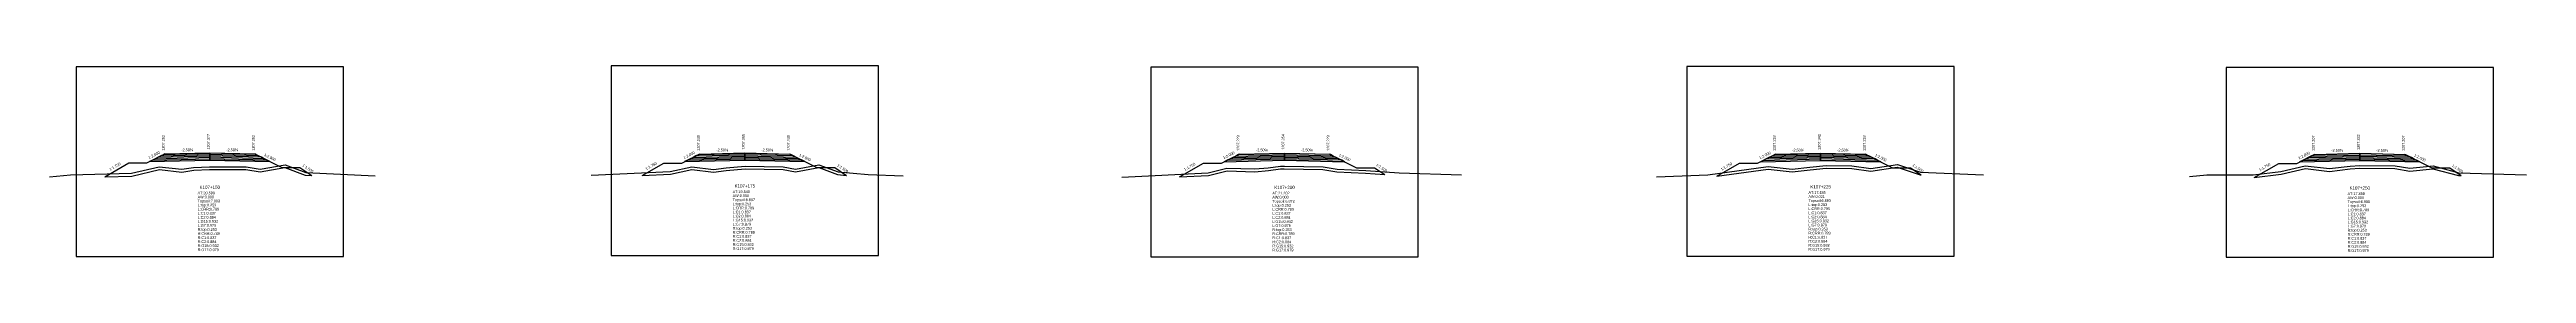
# Model space of a CAD drawing. Extents: x -7 to 78429, y 1189 to 1262.
# Drawn here: x 51777.2 to 52052.4, y 1195.8 to 1217 of the extents above; entities that cross this region are included whole.
import ezdxf
from ezdxf.enums import TextEntityAlignment as Align

# ---------------------------------------------------------------- set-up
doc = ezdxf.new("R2010")
doc.units = 0

msp = doc.modelspace()

# ---------------------------------------------------------------- linework, layer by layer
at = {"layer": 'A4_BORDER', "color": 7}
for points in [[(51780.131, 1195.884), (51809.831, 1195.884), (51809.831, 1216.884), (51780.131, 1216.884), (51780.131, 1195.884)], [(51839.57, 1196.021), (51869.27, 1196.021), (51869.27, 1217.021), (51839.57, 1217.021), (51839.57, 1196.021)], [(51899.529, 1195.863), (51929.229, 1195.863), (51929.229, 1216.863), (51899.529, 1216.863), (51899.529, 1195.863)], [(51959.092, 1195.93), (51988.792, 1195.93), (51988.792, 1216.93), (51959.092, 1216.93), (51959.092, 1195.93)], [(52018.988, 1195.807), (52048.688, 1195.807), (52048.688, 1216.807), (52018.988, 1216.807), (52018.988, 1195.807)]]:
    msp.add_lwpolyline(points, dxfattribs=at)
at = {"layer": 'CLEAR_GROUND', "color": 8}
for points in [[(51783.325, 1204.734), (51786.331, 1204.806), (51789.378, 1205.531), (51791.89, 1205.247), (51793.194, 1205.451), (51794.966, 1205.54), (51798.983, 1205.53), (51800.562, 1205.277), (51803.318, 1205.741), (51805.588, 1204.886), (51806.331, 1204.852)], [(51843.025, 1204.871), (51846.152, 1205.012), (51848.539, 1205.524), (51850.935, 1205.224), (51852.366, 1205.412), (51854.455, 1205.593), (51858.669, 1205.531), (51860.068, 1205.278), (51862.635, 1205.745), (51864.721, 1204.97), (51865.708, 1204.881)], [(51902.725, 1204.713), (51905.925, 1204.87), (51908.01, 1205.376), (51911.093, 1205.283), (51912.616, 1205.418), (51913.933, 1205.604), (51914.361, 1205.587), (51918.645, 1205.538), (51920.19, 1205.274), (51923.387, 1205.118), (51925.516, 1204.97)], [(51962.425, 1204.78), (51968.112, 1205.563), (51970.798, 1205.279), (51972.772, 1205.482), (51974.566, 1205.684), (51977.404, 1205.623), (51979.531, 1205.343), (51982.447, 1205.784), (51985.003, 1204.938), (51985.12, 1204.933)], [(52022.125, 1204.657), (52025.116, 1204.995), (52027.805, 1205.641), (52030.472, 1205.321), (52032.787, 1205.607), (52033.847, 1205.686), (52037.741, 1205.634), (52039.409, 1205.355), (52041.964, 1205.612), (52044.796, 1204.862), (52045.12, 1204.852)]]:
    msp.add_lwpolyline(points, dxfattribs=at)
at = {"layer": 'DESIGN_ROAD_TRIMMED', "color": 1}
for points in [[(51783.325, 1204.734), (51785.981, 1206.252), (51787.981, 1206.252), (51789.981, 1207.252), (51789.981, 1207.252), (51789.876, 1207.199), (51789.876, 1207.199), (51789.56, 1207.041), (51789.56, 1207.041), (51789.244, 1206.884), (51789.244, 1206.884), (51788.929, 1206.726), (51788.929, 1206.726), (51788.613, 1206.568), (51788.613, 1206.568), (51788.297, 1206.41), (51794.981, 1206.577), (51794.981, 1206.727), (51794.981, 1206.727), (51794.981, 1206.877), (51794.981, 1206.877), (51794.981, 1207.027), (51794.981, 1207.027), (51794.981, 1207.177), (51794.981, 1207.177), (51794.981, 1207.327), (51794.981, 1207.327), (51794.981, 1207.377), (51794.981, 1207.377), (51794.981, 1207.377), (51794.981, 1207.377), (51794.981, 1207.377), (51794.981, 1207.327), (51794.981, 1207.327), (51794.981, 1207.177), (51794.981, 1207.177), (51794.981, 1207.027), (51794.981, 1207.027), (51794.981, 1206.877), (51794.981, 1206.877), (51794.981, 1206.727), (51794.981, 1206.727), (51794.981, 1206.577), (51801.665, 1206.41), (51801.35, 1206.568), (51801.35, 1206.568), (51801.034, 1206.726), (51801.034, 1206.726), (51800.718, 1206.884), (51800.718, 1206.884), (51800.402, 1207.041), (51800.402, 1207.041), (51800.086, 1207.199), (51800.086, 1207.199), (51799.981, 1207.252), (51799.981, 1207.252), (51802.981, 1205.752), (51804.981, 1205.752), (51806.331, 1204.852)], [(51843.025, 1204.871), (51845.42, 1206.24), (51847.42, 1206.24), (51849.42, 1207.24), (51849.42, 1207.24), (51849.315, 1207.187), (51849.315, 1207.187), (51848.999, 1207.029), (51848.999, 1207.029), (51848.683, 1206.872), (51848.683, 1206.872), (51848.368, 1206.714), (51848.368, 1206.714), (51848.052, 1206.556), (51848.052, 1206.556), (51847.736, 1206.398), (51854.42, 1206.565), (51854.42, 1206.715), (51854.42, 1206.715), (51854.42, 1206.865), (51854.42, 1206.865), (51854.42, 1207.015), (51854.42, 1207.015), (51854.42, 1207.165), (51854.42, 1207.165), (51854.42, 1207.315), (51854.42, 1207.315), (51854.42, 1207.365), (51854.42, 1207.365), (51854.42, 1207.365), (51854.42, 1207.365), (51854.42, 1207.365), (51854.42, 1207.315), (51854.42, 1207.315), (51854.42, 1207.165), (51854.42, 1207.165), (51854.42, 1207.015), (51854.42, 1207.015), (51854.42, 1206.865), (51854.42, 1206.865), (51854.42, 1206.715), (51854.42, 1206.715), (51854.42, 1206.565), (51861.104, 1206.398), (51860.789, 1206.556), (51860.789, 1206.556), (51860.473, 1206.714), (51860.473, 1206.714), (51860.157, 1206.872), (51860.157, 1206.872), (51859.841, 1207.029), (51859.841, 1207.029), (51859.526, 1207.187), (51859.526, 1207.187), (51859.42, 1207.24), (51859.42, 1207.24), (51862.42, 1205.74), (51864.42, 1205.74), (51865.708, 1204.881)], [(51902.725, 1204.713), (51905.379, 1206.229), (51907.379, 1206.229), (51909.379, 1207.229), (51909.379, 1207.229), (51909.273, 1207.176), (51909.273, 1207.176), (51908.957, 1207.018), (51908.957, 1207.018), (51908.642, 1206.861), (51908.642, 1206.861), (51908.326, 1206.703), (51908.326, 1206.703), (51908.01, 1206.545), (51908.01, 1206.545), (51907.694, 1206.387), (51914.379, 1206.554), (51914.379, 1206.704), (51914.379, 1206.704), (51914.379, 1206.854), (51914.379, 1206.854), (51914.379, 1207.004), (51914.379, 1207.004), (51914.379, 1207.154), (51914.379, 1207.154), (51914.379, 1207.304), (51914.379, 1207.304), (51914.379, 1207.354), (51914.379, 1207.354), (51914.379, 1207.354), (51914.379, 1207.354), (51914.379, 1207.354), (51914.379, 1207.304), (51914.379, 1207.304), (51914.379, 1207.154), (51914.379, 1207.154), (51914.379, 1207.004), (51914.379, 1207.004), (51914.379, 1206.854), (51914.379, 1206.854), (51914.379, 1206.704), (51914.379, 1206.704), (51914.379, 1206.554), (51921.063, 1206.387), (51920.747, 1206.545), (51920.747, 1206.545), (51920.431, 1206.703), (51920.431, 1206.703), (51920.115, 1206.861), (51920.115, 1206.861), (51919.8, 1207.018), (51919.8, 1207.018), (51919.484, 1207.176), (51919.484, 1207.176), (51919.379, 1207.229), (51919.379, 1207.229), (51922.379, 1205.729), (51924.379, 1205.729), (51925.516, 1204.97)], [(51962.425, 1204.78), (51964.942, 1206.218), (51966.942, 1206.218), (51968.942, 1207.218), (51968.942, 1207.218), (51968.837, 1207.165), (51968.837, 1207.165), (51968.521, 1207.007), (51968.521, 1207.007), (51968.205, 1206.85), (51968.205, 1206.85), (51967.89, 1206.692), (51967.89, 1206.692), (51967.574, 1206.534), (51967.574, 1206.534), (51967.258, 1206.376), (51973.942, 1206.543), (51973.942, 1206.693), (51973.942, 1206.693), (51973.942, 1206.843), (51973.942, 1206.843), (51973.942, 1206.993), (51973.942, 1206.993), (51973.942, 1207.143), (51973.942, 1207.143), (51973.942, 1207.293), (51973.942, 1207.293), (51973.942, 1207.343), (51973.942, 1207.343), (51973.942, 1207.343), (51973.942, 1207.343), (51973.942, 1207.343), (51973.942, 1207.293), (51973.942, 1207.293), (51973.942, 1207.143), (51973.942, 1207.143), (51973.942, 1206.993), (51973.942, 1206.993), (51973.942, 1206.843), (51973.942, 1206.843), (51973.942, 1206.693), (51973.942, 1206.693), (51973.942, 1206.543), (51980.626, 1206.376), (51980.311, 1206.534), (51980.311, 1206.534), (51979.995, 1206.692), (51979.995, 1206.692), (51979.679, 1206.85), (51979.679, 1206.85), (51979.363, 1207.007), (51979.363, 1207.007), (51979.048, 1207.165), (51979.048, 1207.165), (51978.942, 1207.218), (51978.942, 1207.218), (51981.942, 1205.718), (51983.942, 1205.718), (51985.12, 1204.933)], [(52022.125, 1204.657), (52024.838, 1206.207), (52026.838, 1206.207), (52028.838, 1207.207), (52028.838, 1207.207), (52028.732, 1207.154), (52028.732, 1207.154), (52028.416, 1206.996), (52028.416, 1206.996), (52028.101, 1206.839), (52028.101, 1206.839), (52027.785, 1206.681), (52027.785, 1206.681), (52027.469, 1206.523), (52027.469, 1206.523), (52027.153, 1206.365), (52033.838, 1206.532), (52033.838, 1206.682), (52033.838, 1206.682), (52033.838, 1206.832), (52033.838, 1206.832), (52033.838, 1206.982), (52033.838, 1206.982), (52033.838, 1207.132), (52033.838, 1207.132), (52033.838, 1207.282), (52033.838, 1207.282), (52033.838, 1207.332), (52033.838, 1207.332), (52033.838, 1207.332), (52033.838, 1207.332), (52033.838, 1207.332), (52033.838, 1207.282), (52033.838, 1207.282), (52033.838, 1207.132), (52033.838, 1207.132), (52033.838, 1206.982), (52033.838, 1206.982), (52033.838, 1206.832), (52033.838, 1206.832), (52033.838, 1206.682), (52033.838, 1206.682), (52033.838, 1206.532), (52040.522, 1206.365), (52040.206, 1206.523), (52040.206, 1206.523), (52039.89, 1206.681), (52039.89, 1206.681), (52039.574, 1206.839), (52039.574, 1206.839), (52039.259, 1206.996), (52039.259, 1206.996), (52038.943, 1207.154), (52038.943, 1207.154), (52038.838, 1207.207), (52038.838, 1207.207), (52041.838, 1205.707), (52043.838, 1205.707), (52045.12, 1204.852)]]:
    msp.add_lwpolyline(points, dxfattribs=at)
at = {"layer": 'FINISHED_ROAD', "color": 2}
for points in [[(51785.981, 1206.252), (51787.981, 1206.252), (51789.981, 1207.252), (51789.981, 1207.252), (51794.981, 1207.377), (51799.981, 1207.252), (51799.981, 1207.252), (51802.981, 1205.752), (51804.981, 1205.752)], [(51845.42, 1206.24), (51847.42, 1206.24), (51849.42, 1207.24), (51849.42, 1207.24), (51854.42, 1207.365), (51859.42, 1207.24), (51859.42, 1207.24), (51862.42, 1205.74), (51864.42, 1205.74)], [(51905.379, 1206.229), (51907.379, 1206.229), (51909.379, 1207.229), (51909.379, 1207.229), (51914.379, 1207.354), (51919.379, 1207.229), (51919.379, 1207.229), (51922.379, 1205.729), (51924.379, 1205.729)], [(51964.942, 1206.218), (51966.942, 1206.218), (51968.942, 1207.218), (51968.942, 1207.218), (51973.942, 1207.343), (51978.942, 1207.218), (51978.942, 1207.218), (51981.942, 1205.718), (51983.942, 1205.718)], [(52024.838, 1206.207), (52026.838, 1206.207), (52028.838, 1207.207), (52028.838, 1207.207), (52033.838, 1207.332), (52038.838, 1207.207), (52038.838, 1207.207), (52041.838, 1205.707), (52043.838, 1205.707)]]:
    msp.add_lwpolyline(points, dxfattribs=at)
at = {"layer": 'LAYER_0', "color": 4}
for points in [[(51789.981, 1207.252), (51789.876, 1207.199), (51794.981, 1207.327), (51794.981, 1207.377)], [(51849.42, 1207.24), (51849.315, 1207.187), (51854.42, 1207.315), (51854.42, 1207.365)], [(51909.379, 1207.229), (51909.273, 1207.176), (51914.379, 1207.304), (51914.379, 1207.354)], [(51968.942, 1207.218), (51968.837, 1207.165), (51973.942, 1207.293), (51973.942, 1207.343)], [(52028.838, 1207.207), (52028.732, 1207.154), (52033.838, 1207.282), (52033.838, 1207.332)]]:
    msp.add_lwpolyline(points, dxfattribs=at)
at = {"layer": 'LAYER_1', "color": 4}
for points in [[(51789.876, 1207.199), (51789.56, 1207.041), (51794.981, 1207.177), (51794.981, 1207.327)], [(51849.315, 1207.187), (51848.999, 1207.029), (51854.42, 1207.165), (51854.42, 1207.315)], [(51909.273, 1207.176), (51908.957, 1207.018), (51914.379, 1207.154), (51914.379, 1207.304)], [(51968.837, 1207.165), (51968.521, 1207.007), (51973.942, 1207.143), (51973.942, 1207.293)], [(52028.732, 1207.154), (52028.416, 1206.996), (52033.838, 1207.132), (52033.838, 1207.282)]]:
    msp.add_lwpolyline(points, dxfattribs=at)
at = {"layer": 'LAYER_10', "color": 6}
for points in [[(51801.034, 1206.726), (51801.35, 1206.568), (51794.981, 1206.727), (51794.981, 1206.877)], [(51860.473, 1206.714), (51860.789, 1206.556), (51854.42, 1206.715), (51854.42, 1206.865)], [(51920.431, 1206.703), (51920.747, 1206.545), (51914.379, 1206.704), (51914.379, 1206.854)], [(51979.995, 1206.692), (51980.311, 1206.534), (51973.942, 1206.693), (51973.942, 1206.843)], [(52039.89, 1206.681), (52040.206, 1206.523), (52033.838, 1206.682), (52033.838, 1206.832)]]:
    msp.add_lwpolyline(points, dxfattribs=at)
at = {"layer": 'LAYER_11', "color": 6}
for points in [[(51801.35, 1206.568), (51801.665, 1206.41), (51794.981, 1206.577), (51794.981, 1206.727)], [(51860.789, 1206.556), (51861.104, 1206.398), (51854.42, 1206.565), (51854.42, 1206.715)], [(51920.747, 1206.545), (51921.063, 1206.387), (51914.379, 1206.554), (51914.379, 1206.704)], [(51980.311, 1206.534), (51980.626, 1206.376), (51973.942, 1206.543), (51973.942, 1206.693)], [(52040.206, 1206.523), (52040.522, 1206.365), (52033.838, 1206.532), (52033.838, 1206.682)]]:
    msp.add_lwpolyline(points, dxfattribs=at)
at = {"layer": 'LAYER_2', "color": 4}
for points in [[(51789.56, 1207.041), (51789.244, 1206.884), (51794.981, 1207.027), (51794.981, 1207.177)], [(51848.999, 1207.029), (51848.683, 1206.872), (51854.42, 1207.015), (51854.42, 1207.165)], [(51908.957, 1207.018), (51908.642, 1206.861), (51914.379, 1207.004), (51914.379, 1207.154)], [(51968.521, 1207.007), (51968.205, 1206.85), (51973.942, 1206.993), (51973.942, 1207.143)], [(52028.416, 1206.996), (52028.101, 1206.839), (52033.838, 1206.982), (52033.838, 1207.132)]]:
    msp.add_lwpolyline(points, dxfattribs=at)
at = {"layer": 'LAYER_3', "color": 4}
for points in [[(51789.244, 1206.884), (51788.929, 1206.726), (51794.981, 1206.877), (51794.981, 1207.027)], [(51848.683, 1206.872), (51848.368, 1206.714), (51854.42, 1206.865), (51854.42, 1207.015)], [(51908.642, 1206.861), (51908.326, 1206.703), (51914.379, 1206.854), (51914.379, 1207.004)], [(51968.205, 1206.85), (51967.89, 1206.692), (51973.942, 1206.843), (51973.942, 1206.993)], [(52028.101, 1206.839), (52027.785, 1206.681), (52033.838, 1206.832), (52033.838, 1206.982)]]:
    msp.add_lwpolyline(points, dxfattribs=at)
at = {"layer": 'LAYER_4', "color": 4}
for points in [[(51788.929, 1206.726), (51788.613, 1206.568), (51794.981, 1206.727), (51794.981, 1206.877)], [(51848.368, 1206.714), (51848.052, 1206.556), (51854.42, 1206.715), (51854.42, 1206.865)], [(51908.326, 1206.703), (51908.01, 1206.545), (51914.379, 1206.704), (51914.379, 1206.854)], [(51967.89, 1206.692), (51967.574, 1206.534), (51973.942, 1206.693), (51973.942, 1206.843)], [(52027.785, 1206.681), (52027.469, 1206.523), (52033.838, 1206.682), (52033.838, 1206.832)]]:
    msp.add_lwpolyline(points, dxfattribs=at)
at = {"layer": 'LAYER_5', "color": 4}
for points in [[(51788.613, 1206.568), (51788.297, 1206.41), (51794.981, 1206.577), (51794.981, 1206.727)], [(51848.052, 1206.556), (51847.736, 1206.398), (51854.42, 1206.565), (51854.42, 1206.715)], [(51908.01, 1206.545), (51907.694, 1206.387), (51914.379, 1206.554), (51914.379, 1206.704)], [(51967.574, 1206.534), (51967.258, 1206.376), (51973.942, 1206.543), (51973.942, 1206.693)], [(52027.469, 1206.523), (52027.153, 1206.365), (52033.838, 1206.532), (52033.838, 1206.682)]]:
    msp.add_lwpolyline(points, dxfattribs=at)
at = {"layer": 'LAYER_6', "color": 6}
for points in [[(51799.981, 1207.252), (51800.086, 1207.199), (51794.981, 1207.327), (51794.981, 1207.377)], [(51859.42, 1207.24), (51859.526, 1207.187), (51854.42, 1207.315), (51854.42, 1207.365)], [(51919.379, 1207.229), (51919.484, 1207.176), (51914.379, 1207.304), (51914.379, 1207.354)], [(51978.942, 1207.218), (51979.048, 1207.165), (51973.942, 1207.293), (51973.942, 1207.343)], [(52038.838, 1207.207), (52038.943, 1207.154), (52033.838, 1207.282), (52033.838, 1207.332)]]:
    msp.add_lwpolyline(points, dxfattribs=at)
at = {"layer": 'LAYER_7', "color": 6}
for points in [[(51800.086, 1207.199), (51800.402, 1207.041), (51794.981, 1207.177), (51794.981, 1207.327)], [(51859.526, 1207.187), (51859.841, 1207.029), (51854.42, 1207.165), (51854.42, 1207.315)], [(51919.484, 1207.176), (51919.8, 1207.018), (51914.379, 1207.154), (51914.379, 1207.304)], [(51979.048, 1207.165), (51979.363, 1207.007), (51973.942, 1207.143), (51973.942, 1207.293)], [(52038.943, 1207.154), (52039.259, 1206.996), (52033.838, 1207.132), (52033.838, 1207.282)]]:
    msp.add_lwpolyline(points, dxfattribs=at)
at = {"layer": 'LAYER_8', "color": 6}
for points in [[(51800.402, 1207.041), (51800.718, 1206.884), (51794.981, 1207.027), (51794.981, 1207.177)], [(51859.841, 1207.029), (51860.157, 1206.872), (51854.42, 1207.015), (51854.42, 1207.165)], [(51919.8, 1207.018), (51920.115, 1206.861), (51914.379, 1207.004), (51914.379, 1207.154)], [(51979.363, 1207.007), (51979.679, 1206.85), (51973.942, 1206.993), (51973.942, 1207.143)], [(52039.259, 1206.996), (52039.574, 1206.839), (52033.838, 1206.982), (52033.838, 1207.132)]]:
    msp.add_lwpolyline(points, dxfattribs=at)
at = {"layer": 'LAYER_9', "color": 6}
for points in [[(51800.718, 1206.884), (51801.034, 1206.726), (51794.981, 1206.877), (51794.981, 1207.027)], [(51860.157, 1206.872), (51860.473, 1206.714), (51854.42, 1206.865), (51854.42, 1207.015)], [(51920.115, 1206.861), (51920.431, 1206.703), (51914.379, 1206.854), (51914.379, 1207.004)], [(51979.679, 1206.85), (51979.995, 1206.692), (51973.942, 1206.843), (51973.942, 1206.993)], [(52039.574, 1206.839), (52039.89, 1206.681), (52033.838, 1206.832), (52033.838, 1206.982)]]:
    msp.add_lwpolyline(points, dxfattribs=at)
at = {"layer": 'NATURAL_GROUND', "color": 3}
for points in [[(51777.178, 1204.722), (51779.498, 1204.943), (51786.292, 1205.106), (51789.359, 1205.835), (51791.883, 1205.55), (51793.163, 1205.75), (51794.959, 1205.84), (51799.007, 1205.83), (51800.561, 1205.581), (51803.348, 1206.051), (51805.649, 1205.184), (51813.363, 1204.829)], [(51837.352, 1204.917), (51846.113, 1205.311), (51848.526, 1205.828), (51850.934, 1205.527), (51852.333, 1205.711), (51854.444, 1205.894), (51858.698, 1205.831), (51860.068, 1205.583), (51862.662, 1206.055), (51864.788, 1205.266), (51868.11, 1204.966), (51872.019, 1204.828)], [(51896.294, 1204.697), (51905.882, 1205.169), (51907.979, 1205.677), (51911.085, 1205.584), (51912.582, 1205.717), (51913.918, 1205.905), (51914.369, 1205.887), (51918.673, 1205.838), (51920.223, 1205.573), (51923.405, 1205.418), (51927.111, 1205.161), (51934.051, 1204.923)], [(51955.721, 1204.712), (51961.424, 1204.945), (51968.107, 1205.866), (51970.798, 1205.581), (51972.74, 1205.781), (51974.552, 1205.985), (51977.427, 1205.923), (51979.528, 1205.646), (51982.473, 1206.092), (51985.057, 1205.236), (51992.029, 1204.949)], [(52014.913, 1204.768), (52016.844, 1204.923), (52021.989, 1204.944), (52025.064, 1205.291), (52027.788, 1205.946), (52030.472, 1205.624), (52032.758, 1205.906), (52033.838, 1205.987), (52037.768, 1205.934), (52039.419, 1205.658), (52041.989, 1205.916), (52044.84, 1205.161), (52052.361, 1204.927)]]:
    msp.add_lwpolyline(points, dxfattribs=at)
at = {"layer": 'STRUCTURE_LEFT', "color": 4}
for points in [[(51789.981, 1207.252), (51789.876, 1207.199), (51789.876, 1207.199), (51789.56, 1207.041), (51789.56, 1207.041), (51789.244, 1206.884), (51789.244, 1206.884), (51788.929, 1206.726), (51788.929, 1206.726), (51788.613, 1206.568), (51788.613, 1206.568), (51788.297, 1206.41), (51794.981, 1206.577), (51794.981, 1206.727), (51794.981, 1206.727), (51794.981, 1206.877), (51794.981, 1206.877), (51794.981, 1207.027), (51794.981, 1207.027), (51794.981, 1207.177), (51794.981, 1207.177), (51794.981, 1207.327), (51794.981, 1207.327), (51794.981, 1207.377), (51794.981, 1207.377)], [(51849.42, 1207.24), (51849.315, 1207.187), (51849.315, 1207.187), (51848.999, 1207.029), (51848.999, 1207.029), (51848.683, 1206.872), (51848.683, 1206.872), (51848.368, 1206.714), (51848.368, 1206.714), (51848.052, 1206.556), (51848.052, 1206.556), (51847.736, 1206.398), (51854.42, 1206.565), (51854.42, 1206.715), (51854.42, 1206.715), (51854.42, 1206.865), (51854.42, 1206.865), (51854.42, 1207.015), (51854.42, 1207.015), (51854.42, 1207.165), (51854.42, 1207.165), (51854.42, 1207.315), (51854.42, 1207.315), (51854.42, 1207.365), (51854.42, 1207.365)], [(51909.379, 1207.229), (51909.273, 1207.176), (51909.273, 1207.176), (51908.957, 1207.018), (51908.957, 1207.018), (51908.642, 1206.861), (51908.642, 1206.861), (51908.326, 1206.703), (51908.326, 1206.703), (51908.01, 1206.545), (51908.01, 1206.545), (51907.694, 1206.387), (51914.379, 1206.554), (51914.379, 1206.704), (51914.379, 1206.704), (51914.379, 1206.854), (51914.379, 1206.854), (51914.379, 1207.004), (51914.379, 1207.004), (51914.379, 1207.154), (51914.379, 1207.154), (51914.379, 1207.304), (51914.379, 1207.304), (51914.379, 1207.354), (51914.379, 1207.354)], [(51968.942, 1207.218), (51968.837, 1207.165), (51968.837, 1207.165), (51968.521, 1207.007), (51968.521, 1207.007), (51968.205, 1206.85), (51968.205, 1206.85), (51967.89, 1206.692), (51967.89, 1206.692), (51967.574, 1206.534), (51967.574, 1206.534), (51967.258, 1206.376), (51973.942, 1206.543), (51973.942, 1206.693), (51973.942, 1206.693), (51973.942, 1206.843), (51973.942, 1206.843), (51973.942, 1206.993), (51973.942, 1206.993), (51973.942, 1207.143), (51973.942, 1207.143), (51973.942, 1207.293), (51973.942, 1207.293), (51973.942, 1207.343), (51973.942, 1207.343)], [(52028.838, 1207.207), (52028.732, 1207.154), (52028.732, 1207.154), (52028.416, 1206.996), (52028.416, 1206.996), (52028.101, 1206.839), (52028.101, 1206.839), (52027.785, 1206.681), (52027.785, 1206.681), (52027.469, 1206.523), (52027.469, 1206.523), (52027.153, 1206.365), (52033.838, 1206.532), (52033.838, 1206.682), (52033.838, 1206.682), (52033.838, 1206.832), (52033.838, 1206.832), (52033.838, 1206.982), (52033.838, 1206.982), (52033.838, 1207.132), (52033.838, 1207.132), (52033.838, 1207.282), (52033.838, 1207.282), (52033.838, 1207.332), (52033.838, 1207.332)]]:
    msp.add_lwpolyline(points, dxfattribs=at)
at = {"layer": 'STRUCTURE_RIGHT', "color": 6}
for points in [[(51794.981, 1207.377), (51794.981, 1207.377), (51794.981, 1207.327), (51794.981, 1207.327), (51794.981, 1207.177), (51794.981, 1207.177), (51794.981, 1207.027), (51794.981, 1207.027), (51794.981, 1206.877), (51794.981, 1206.877), (51794.981, 1206.727), (51794.981, 1206.727), (51794.981, 1206.577), (51801.665, 1206.41), (51801.35, 1206.568), (51801.35, 1206.568), (51801.034, 1206.726), (51801.034, 1206.726), (51800.718, 1206.884), (51800.718, 1206.884), (51800.402, 1207.041), (51800.402, 1207.041), (51800.086, 1207.199), (51800.086, 1207.199), (51799.981, 1207.252)], [(51854.42, 1207.365), (51854.42, 1207.365), (51854.42, 1207.315), (51854.42, 1207.315), (51854.42, 1207.165), (51854.42, 1207.165), (51854.42, 1207.015), (51854.42, 1207.015), (51854.42, 1206.865), (51854.42, 1206.865), (51854.42, 1206.715), (51854.42, 1206.715), (51854.42, 1206.565), (51861.104, 1206.398), (51860.789, 1206.556), (51860.789, 1206.556), (51860.473, 1206.714), (51860.473, 1206.714), (51860.157, 1206.872), (51860.157, 1206.872), (51859.841, 1207.029), (51859.841, 1207.029), (51859.526, 1207.187), (51859.526, 1207.187), (51859.42, 1207.24)], [(51914.379, 1207.354), (51914.379, 1207.354), (51914.379, 1207.304), (51914.379, 1207.304), (51914.379, 1207.154), (51914.379, 1207.154), (51914.379, 1207.004), (51914.379, 1207.004), (51914.379, 1206.854), (51914.379, 1206.854), (51914.379, 1206.704), (51914.379, 1206.704), (51914.379, 1206.554), (51921.063, 1206.387), (51920.747, 1206.545), (51920.747, 1206.545), (51920.431, 1206.703), (51920.431, 1206.703), (51920.115, 1206.861), (51920.115, 1206.861), (51919.8, 1207.018), (51919.8, 1207.018), (51919.484, 1207.176), (51919.484, 1207.176), (51919.379, 1207.229)], [(51973.942, 1207.343), (51973.942, 1207.343), (51973.942, 1207.293), (51973.942, 1207.293), (51973.942, 1207.143), (51973.942, 1207.143), (51973.942, 1206.993), (51973.942, 1206.993), (51973.942, 1206.843), (51973.942, 1206.843), (51973.942, 1206.693), (51973.942, 1206.693), (51973.942, 1206.543), (51980.626, 1206.376), (51980.311, 1206.534), (51980.311, 1206.534), (51979.995, 1206.692), (51979.995, 1206.692), (51979.679, 1206.85), (51979.679, 1206.85), (51979.363, 1207.007), (51979.363, 1207.007), (51979.048, 1207.165), (51979.048, 1207.165), (51978.942, 1207.218)], [(52033.838, 1207.332), (52033.838, 1207.332), (52033.838, 1207.282), (52033.838, 1207.282), (52033.838, 1207.132), (52033.838, 1207.132), (52033.838, 1206.982), (52033.838, 1206.982), (52033.838, 1206.832), (52033.838, 1206.832), (52033.838, 1206.682), (52033.838, 1206.682), (52033.838, 1206.532), (52040.522, 1206.365), (52040.206, 1206.523), (52040.206, 1206.523), (52039.89, 1206.681), (52039.89, 1206.681), (52039.574, 1206.839), (52039.574, 1206.839), (52039.259, 1206.996), (52039.259, 1206.996), (52038.943, 1207.154), (52038.943, 1207.154), (52038.838, 1207.207)]]:
    msp.add_lwpolyline(points, dxfattribs=at)

# ---------------------------------------------------------------- texts
at = {"layer": 'INFO_TEXT'}
for s, p in [('AT:20.599', (51793.631, 1202.784)), ('AW:0.000', (51793.631, 1202.334)), ('AT:19.540', (51853.07, 1202.921)), ('AW:0.000', (51853.07, 1202.471)), ('AT:21.202', (51913.029, 1202.763)), ('AW:0.000', (51913.029, 1202.313)), ('AT:17.485', (51972.592, 1202.83)), ('AW:0.021', (51972.592, 1202.38)), ('AT:17.858', (52032.488, 1202.707)), ('AW:0.000', (52032.488, 1202.257)), ('Topsoil:7.003', (51793.631, 1201.884)), ('L:top:0.253', (51793.631, 1201.434)), ('L:CRR:0.789', (51793.631, 1200.984)), ('L:C1:0.837', (51793.631, 1200.534)), ('L:C2:0.884', (51793.631, 1200.084)), ('L:G15:0.932', (51793.631, 1199.634)), ('Topsoil:6.897', (51853.07, 1202.021)), ('L:top:0.253', (51853.07, 1201.571)), ('L:CRR:0.789', (51853.07, 1201.121)), ('L:C1:0.837', (51853.07, 1200.671)), ('L:C2:0.884', (51853.07, 1200.221)), ('L:G15:0.932', (51853.07, 1199.771)), ('Topsoil:6.872', (51913.029, 1201.863)), ('L:top:0.253', (51913.029, 1201.413)), ('L:CRR:0.789', (51913.029, 1200.963)), ('L:C1:0.837', (51913.029, 1200.513)), ('L:C2:0.884', (51913.029, 1200.063)), ('L:G15:0.932', (51913.029, 1199.613)), ('Topsoil:6.893', (51972.592, 1201.93)), ('L:top:0.253', (51972.592, 1201.48)), ('L:CRR:0.789', (51972.592, 1201.03)), ('L:C1:0.837', (51972.592, 1200.58)), ('L:C2:0.884', (51972.592, 1200.13)), ('L:G15:0.932', (51972.592, 1199.68)), ('Topsoil:6.980', (52032.488, 1201.807)), ('L:top:0.253', (52032.488, 1201.357)), ('L:CRR:0.789', (52032.488, 1200.907)), ('L:C1:0.837', (52032.488, 1200.457)), ('L:C2:0.884', (52032.488, 1200.007)), ('L:G15:0.932', (52032.488, 1199.557)), ('L:G7:0.979', (51793.631, 1199.184)), ('R:top:0.253', (51793.631, 1198.734)), ('R:CRR:0.789', (51793.631, 1198.284)), ('R:C1:0.837', (51793.631, 1197.834)), ('R:C2:0.884', (51793.631, 1197.384)), ('R:G15:0.932', (51793.631, 1196.934)), ('L:G7:0.979', (51853.07, 1199.321)), ('R:top:0.253', (51853.07, 1198.871)), ('R:CRR:0.789', (51853.07, 1198.421)), ('R:C1:0.837', (51853.07, 1197.971)), ('R:C2:0.884', (51853.07, 1197.521)), ('R:G15:0.932', (51853.07, 1197.071)), ('L:G7:0.979', (51913.029, 1199.163)), ('R:top:0.253', (51913.029, 1198.713)), ('R:CRR:0.789', (51913.029, 1198.263)), ('R:C1:0.837', (51913.029, 1197.813)), ('R:C2:0.884', (51913.029, 1197.363)), ('R:G15:0.932', (51913.029, 1196.913)), ('L:G7:0.979', (51972.592, 1199.23)), ('R:top:0.253', (51972.592, 1198.78)), ('R:CRR:0.789', (51972.592, 1198.33)), ('R:C1:0.837', (51972.592, 1197.88)), ('R:C2:0.884', (51972.592, 1197.43)), ('R:G15:0.932', (51972.592, 1196.98)), ('L:G7:0.979', (52032.488, 1199.107)), ('R:top:0.253', (52032.488, 1198.657)), ('R:CRR:0.789', (52032.488, 1198.207)), ('R:C1:0.837', (52032.488, 1197.757)), ('R:C2:0.884', (52032.488, 1197.307)), ('R:G15:0.932', (52032.488, 1196.857)), ('R:G17:0.979', (51793.631, 1196.484)), ('R:G17:0.979', (51853.07, 1196.621)), ('R:G17:0.979', (51913.029, 1196.463)), ('R:G17:0.979', (51972.592, 1196.53)), ('R:G17:0.979', (52032.488, 1196.407))]:
    msp.add_text(s, height=0.3, dxfattribs=at).set_placement(p)
at = {"layer": 'LEFT_TEXT_H'}
for s, p in [('1207.252', (51789.981, 1207.612)), ('1207.240', (51849.42, 1207.6)), ('1207.229', (51909.379, 1207.589)), ('1207.218', (51968.942, 1207.578)), ('1207.207', (52028.838, 1207.567))]:
    msp.add_text(s, height=0.3, rotation=90, dxfattribs=at).set_placement(p)
at = {"layer": 'POINT_TEXT_H'}
for s, p in [('1207.377', (51794.981, 1207.737)), ('1207.365', (51854.42, 1207.725)), ('1207.354', (51914.379, 1207.714)), ('1207.343', (51973.942, 1207.703)), ('1207.332', (52033.838, 1207.692))]:
    msp.add_text(s, height=0.3, rotation=90, dxfattribs=at).set_placement(p)
at = {"layer": 'RIGHT_TEXT_H'}
for s, p in [('1207.252', (51799.981, 1207.612)), ('1207.240', (51859.42, 1207.6)), ('1207.229', (51919.379, 1207.589)), ('1207.218', (51978.942, 1207.578)), ('1207.207', (52038.838, 1207.567))]:
    msp.add_text(s, height=0.3, rotation=90, dxfattribs=at).set_placement(p)
at = {"layer": 'SLOPE_left'}
for s, rotation, p in [('1:1.750', 29.745, (51784.564, 1205.649)), ('1:2.000', 26.565, (51788.901, 1206.913)), ('1:1.750', 29.745, (51844.133, 1205.712)), ('1:2.000', 26.565, (51848.34, 1206.901)), ('1:1.750', 29.745, (51903.963, 1205.627)), ('1:2.000', 26.565, (51908.298, 1206.89)), ('1:1.750', 29.745, (51963.594, 1205.655)), ('1:2.000', 26.565, (51967.862, 1206.879)), ('1:1.750', 29.745, (52023.392, 1205.588)), ('1:2.000', 26.565, (52027.757, 1206.868))]:
    msp.add_text(s, height=0.3, rotation=rotation, dxfattribs=at).set_placement(p, align=Align.BOTTOM_CENTER)
at = {"layer": 'SLOPE_right'}
for s, rotation, p in [('1:2.000', -26.565, (51801.562, 1206.663)), ('1:1.500', -33.69, (51805.756, 1205.452)), ('1:2.000', -26.565, (51861.001, 1206.651)), ('1:1.500', -33.69, (51865.164, 1205.46)), ('1:2.000', -26.565, (51920.959, 1206.64)), ('1:1.500', -33.69, (51925.047, 1205.499)), ('1:2.000', -26.565, (51980.523, 1206.629)), ('1:1.500', -33.69, (51984.631, 1205.475)), ('1:2.000', -26.565, (52040.418, 1206.618)), ('1:1.500', -33.69, (52044.579, 1205.429))]:
    msp.add_text(s, height=0.3, rotation=rotation, dxfattribs=at).set_placement(p, align=Align.BOTTOM_CENTER)
at = {"layer": 'SLOPE_TEXT'}
for p in [(51792.481, 1207.554), (51797.481, 1207.554), (51851.92, 1207.543), (51856.92, 1207.543), (51911.879, 1207.532), (51916.879, 1207.532), (51971.442, 1207.521), (51976.442, 1207.521), (52031.338, 1207.51), (52036.338, 1207.51)]:
    msp.add_text('-2.50%', height=0.3, dxfattribs=at).set_placement(p, align=Align.CENTER)
at = {"layer": 'STATION_TITLE'}
for s, p in [('K107+150', (51794.981, 1203.384)), ('K107+175', (51854.42, 1203.521)), ('K107+200', (51914.379, 1203.363)), ('K107+225', (51973.942, 1203.43)), ('K107+250', (52033.838, 1203.307))]:
    msp.add_text(s, height=0.36, dxfattribs=at).set_placement(p, align=Align.CENTER)

doc.saveas('drawing.dxf')
